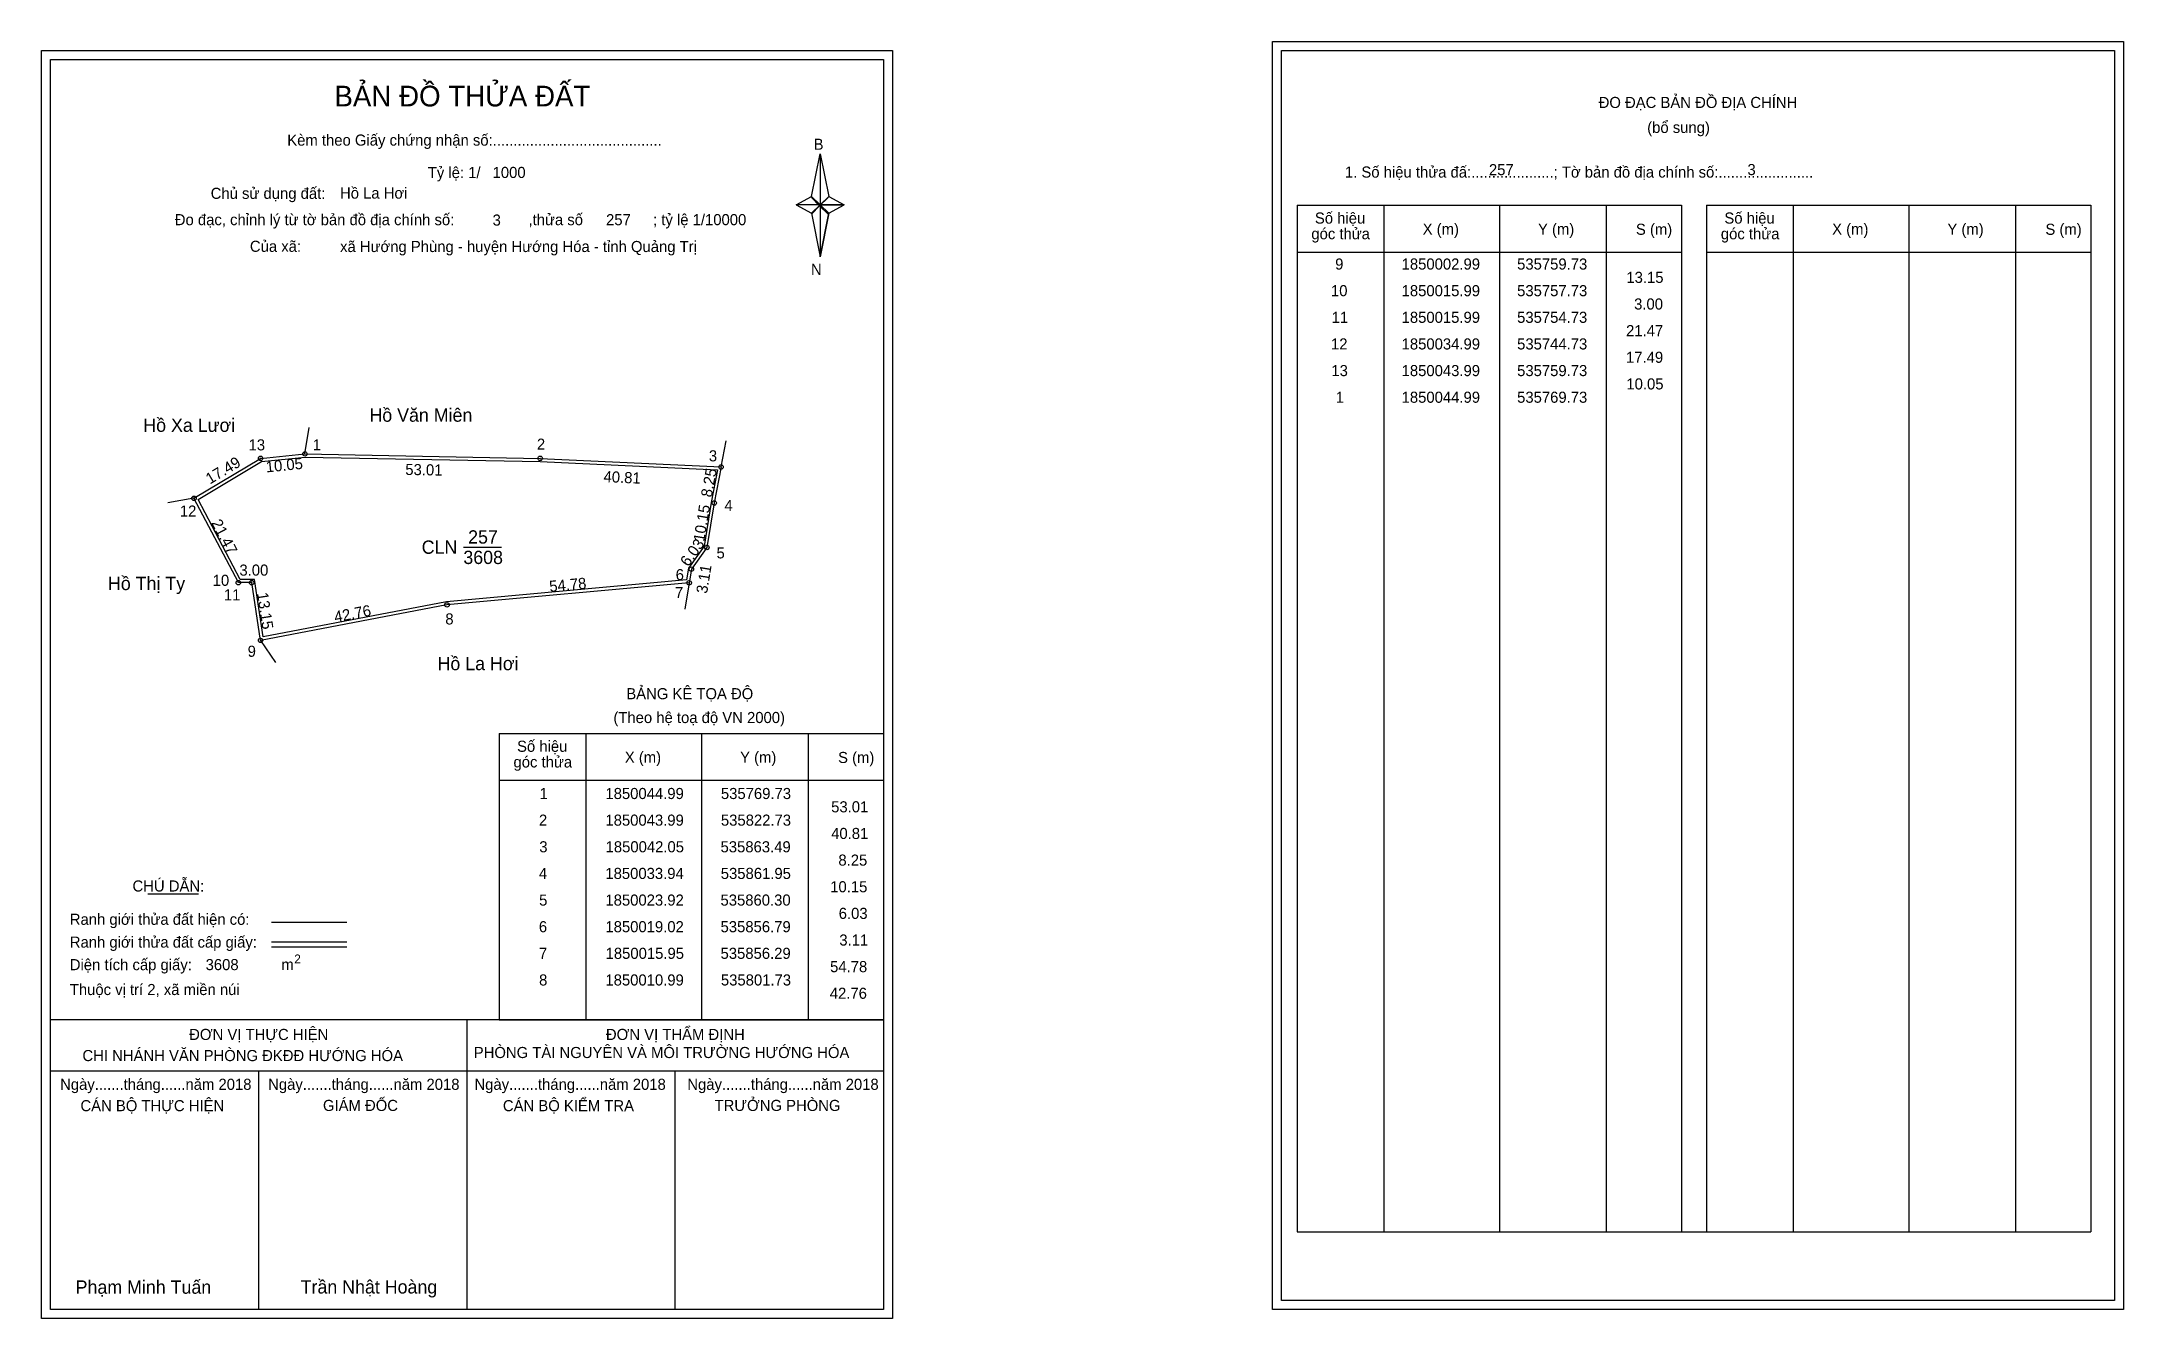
# Model space of a CAD drawing. Extents: x 535710 to 536179, y 1849850 to 1850138.
import ezdxf

# ---------------------------------------------------------------- set-up
doc = ezdxf.new("R2010")
doc.units = 0
for name, color, linetype in [('Level 1', 7, 'Continuous'), ('Level 10', 7, 'Continuous'), ('Level 11', 7, 'Continuous'), ('Level 13', 7, 'Continuous'), ('Level 27', 7, 'Continuous'), ('Level 3', 7, 'Continuous'), ('Level 36', 7, 'Continuous'), ('Level 49', 7, 'Continuous'), ('Level 53', 7, 'Continuous'), ('Level 55', 7, 'Continuous'), ('Level 6', 7, 'Continuous'), ('Level 63', 7, 'Continuous'), ('Level 9', 7, 'Continuous')]:
    doc.layers.add(name, color=color, linetype=linetype)

msp = doc.modelspace()

# ---------------------------------------------------------------- linework, layer by layer
at = {"layer": 'Level 1'}
for p, q in [((535712.41, 1850133.85), (535712.41, 1850133.85)), ((535989.73, 1850135.85), (535989.73, 1850135.85)), ((535883.83, 1850102.97), (535885.8, 1850112.61)), ((535883.83, 1850102.97), (535885.8, 1850112.61)), ((535885.8, 1850112.61), (535885.8, 1850101.09)), ((535885.8, 1850112.61), (535887.76, 1850102.97)), ((535885.8, 1850112.61), (535885.8, 1850101.09)), ((535880.38, 1850101.09), (535883.83, 1850102.97)), ((535880.38, 1850101.09), (535883.83, 1850099.25)), ((535885.8, 1850101.09), (535880.38, 1850101.09)), ((535883.83, 1850102.97), (535885.8, 1850101.09)), ((535885.8, 1850101.09), (535883.83, 1850102.97)), ((535885.65, 1850100.87), (535883.83, 1850102.75)), ((535885.8, 1850101.09), (535883.83, 1850099.25)), ((535883.83, 1850099.25), (535885.8, 1850101.09)), ((535885.65, 1850100.87), (535883.83, 1850099.03)), ((535883.83, 1850099.03), (535885.65, 1850100.87)), ((535883.83, 1850099.25), (535885.8, 1850089.39)), ((535887.62, 1850102.75), (535885.65, 1850100.87)), ((535885.65, 1850100.87), (535887.62, 1850102.75)), ((535887.62, 1850099.03), (535885.65, 1850100.87)), ((535887.76, 1850102.97), (535885.8, 1850101.09)), ((535885.8, 1850101.09), (535887.76, 1850102.97)), ((535885.8, 1850101.09), (535885.8, 1850089.39)), ((535885.8, 1850101.09), (535891.21, 1850101.09)), ((535885.8, 1850101.09), (535887.76, 1850099.25)), ((535891.21, 1850101.09), (535885.8, 1850101.09)), ((535885.8, 1850101.09), (535885.8, 1850089.39)), ((535887.76, 1850099.25), (535885.8, 1850101.09)), ((535887.76, 1850099.25), (535885.8, 1850089.39)), ((535885.8, 1850089.39), (535887.76, 1850099.25)), ((535887.76, 1850102.97), (535891.21, 1850101.09)), ((535887.76, 1850099.25), (535891.21, 1850101.09)), ((535993.26, 1850101), (536079.86, 1850101)), ((536012.85, 1849869.73), (536012.85, 1850101)), ((536038.92, 1849869.73), (536038.92, 1850101)), ((536062.9, 1850101), (536062.9, 1849869.73)), ((536079.86, 1850101), (536079.86, 1849869.73)), ((536085.52, 1850101), (536172.12, 1850101)), ((536105.11, 1849869.73), (536105.11, 1850101)), ((536131.18, 1849869.73), (536131.18, 1850101)), ((536155.15, 1850101), (536155.15, 1849869.73)), ((536172.12, 1850101), (536172.12, 1849869.73)), ((535993.26, 1850090.47), (536079.86, 1850090.47)), ((536085.52, 1850090.47), (536172.12, 1850090.47)), ((535813.5, 1849982.03), (535900.1, 1849982.03)), ((535833.09, 1849917.5), (535833.09, 1849982.03)), ((535859.16, 1849917.5), (535859.16, 1849982.03)), ((535883.13, 1849982.03), (535883.13, 1849917.5)), ((535813.5, 1849971.5), (535900.1, 1849971.5)), ((535734.32, 1849945.92), (535745.73, 1849945.92)), ((535762.19, 1849939.51), (535779.2, 1849939.51)), ((535762.19, 1849935.07), (535779.2, 1849935.07)), ((535762.19, 1849933.97), (535779.2, 1849933.97)), ((535819.23, 1849917.5), (535712.4, 1849917.5)), ((535900.1, 1849917.5), (535795.26, 1849917.5)), ((535806.25, 1849852.28), (535806.25, 1849917.5)), ((535813.5, 1849917.5), (535900.1, 1849917.5)), ((535900.1, 1849905.95), (535712.4, 1849905.95)), ((535759.33, 1849852.28), (535759.33, 1849905.95)), ((535853.18, 1849852.28), (535853.18, 1849905.95)), ((535993.26, 1849869.73), (536172.12, 1849869.73)), ((535900.1, 1849852.28), (535900.1, 1849852.28)), ((536177.43, 1849854.28), (536177.43, 1849854.28))]:
    msp.add_line(p, q, dxfattribs=at)
at = {"layer": 'Level 10'}
for p, q in [((535744.73, 1850034.99), (535759.73, 1850043.99)), ((535745.66, 1850034.73), (535759.96, 1850043.31)), ((535759.73, 1850043.99), (535769.73, 1850044.99)), ((535759.96, 1850043.31), (535769.76, 1850044.29)), ((535769.73, 1850044.99), (535822.73, 1850043.99)), ((535769.76, 1850044.29), (535822.71, 1850043.29)), ((535822.71, 1850043.29), (535862.65, 1850041.39)), ((535822.73, 1850043.99), (535863.49, 1850042.05)), ((535862.65, 1850041.39), (535861.26, 1850034.06)), ((535863.49, 1850042.05), (535861.95, 1850033.94)), ((535754.73, 1850015.99), (535744.73, 1850034.99)), ((535755.15, 1850016.69), (535745.66, 1850034.73)), ((535861.26, 1850034.06), (535859.64, 1850024.19)), ((535861.95, 1850033.94), (535860.3, 1850023.92)), ((535859.64, 1850024.19), (535856.13, 1850019.29)), ((535860.3, 1850023.92), (535856.79, 1850019.02)), ((535856.13, 1850019.29), (535855.69, 1850016.6)), ((535856.79, 1850019.02), (535856.29, 1850015.95)), ((535757.73, 1850015.99), (535754.73, 1850015.99)), ((535758.33, 1850016.69), (535755.15, 1850016.69)), ((535759.73, 1850002.99), (535757.73, 1850015.99)), ((535760.31, 1850003.81), (535758.33, 1850016.69)), ((535855.69, 1850016.6), (535801.63, 1850011.68)), ((535856.29, 1850015.95), (535801.73, 1850010.99)), ((535801.73, 1850010.99), (535759.73, 1850002.99)), ((535801.63, 1850011.68), (535760.31, 1850003.81))]:
    msp.add_line(p, q, dxfattribs=at)
at = {"layer": 'Level 11'}
for centre in [(535759.73, 1850043.99), (535769.73, 1850044.99), (535822.73, 1850043.99), (535863.49, 1850042.05), (535744.73, 1850034.99), (535861.95, 1850033.94), (535860.3, 1850023.92), (535856.79, 1850019.02), (535856.79, 1850019.02), (535754.73, 1850015.99), (535757.73, 1850015.99), (535856.29, 1850015.95), (535801.73, 1850010.99), (535759.73, 1850002.99)]:
    msp.add_circle(centre, 0.5, dxfattribs=at)
at = {"layer": 'Level 27'}
for p, q in [((535769.73, 1850044.99), (535770.68, 1850050.91)), ((535863.49, 1850042.05), (535864.6, 1850047.95)), ((535744.73, 1850034.99), (535738.81, 1850034)), ((535856.29, 1850015.95), (535855.33, 1850010.03)), ((535759.73, 1850002.99), (535763.09, 1849998.02))]:
    msp.add_line(p, q, dxfattribs=at)
at = {"layer": 'Level 3'}
for p, q in [((535993.26, 1850101), (535993.26, 1849869.73)), ((536085.52, 1850101), (536085.52, 1849869.73)), ((535813.5, 1849982.03), (535813.5, 1849917.5))]:
    msp.add_line(p, q, dxfattribs=at)
at = {"layer": 'Level 63'}
for p, q in [((535987.73, 1850137.85), (536179.43, 1850137.85)), ((535987.73, 1849852.28), (535987.73, 1850137.85)), ((536179.43, 1850137.85), (536179.43, 1849852.28)), ((535710.4, 1850135.85), (535902.1, 1850135.85)), ((535710.4, 1849850.28), (535710.4, 1850135.85)), ((535712.4, 1850133.85), (535900.1, 1850133.85)), ((535712.4, 1849852.28), (535712.4, 1850133.85)), ((535900.1, 1850133.85), (535900.1, 1849852.28)), ((535902.1, 1850135.85), (535902.1, 1849850.28)), ((535989.73, 1850135.85), (536177.43, 1850135.85)), ((535989.73, 1849854.28), (535989.73, 1850135.85)), ((536177.43, 1850135.85), (536177.43, 1849854.28)), ((535902.1, 1849850.28), (535710.4, 1849850.28)), ((535900.1, 1849852.28), (535712.4, 1849852.28)), ((536179.43, 1849852.28), (535987.73, 1849852.28)), ((536177.43, 1849854.28), (535989.73, 1849854.28))]:
    msp.add_line(p, q, dxfattribs=at)
at = {"layer": 'Level 9'}
msp.add_line((535805.42, 1850023.99), (535814.04, 1850023.99), dxfattribs=at)

# ---------------------------------------------------------------- texts
at = {"layer": 'Level 1'}
for s, height, p in [('BẢN ĐỒ THỬA ĐẤT', 4.6657, (535776.37, 1850123.26)), ('ĐO ĐẠC BẢN ĐỒ ĐỊA CHÍNH', 2.5, (536061.21, 1850122.91)), ('(bổ sung)', 2.5, (536072.15, 1850117.29)), ('Kèm theo Giấy chứng nhận số:.........................................', 2.5, (535765.75, 1850114.43)), ('B', 2.5, (535884.34, 1850113.49)), ('1. Số hiệu thửa đấ:....................; Tờ bản đồ địa chính số:.......................', 2.5, (536004.04, 1850107.23)), ('Chủ sử dụng đất:', 2.5, (535748.49, 1850102.44)), ('Đo đạc, chỉnh lý từ tờ bản đồ địa chính số:                  ,thửa số                 ; tỷ lệ 1/10000', 2.5, (535740.41, 1850096.51)), ('Số hiệu', 2.5, (535997.28, 1850096.87)), ('Số hiệu', 2.5, (536089.54, 1850096.87)), ('góc thửa', 2.5, (535996.48, 1850093.34)), ('X (m)', 2.5, (536021.56, 1850094.39)), ('Y (m)', 2.5, (536047.54, 1850094.39)), ('S (m)', 2.5, (536069.61, 1850094.34)), ('góc thửa', 2.5, (536088.74, 1850093.34)), ('X (m)', 2.5, (536113.82, 1850094.39)), ('Y (m)', 2.5, (536139.79, 1850094.39)), ('S (m)', 2.5, (536161.87, 1850094.34)), ('Của xã:', 2.5, (535757.33, 1850090.51)), ('N', 2.5, (535883.74, 1850085.32)), ('BẢNG KÊ TỌA ĐỘ', 2.5, (535842.13, 1849989.73)), ('(Theo hệ toạ độ VN 2000)', 2.5, (535839.23, 1849984.37)), ('góc thửa', 2.5, (535816.72, 1849974.36)), ('Số hiệu', 2.5, (535817.52, 1849977.89)), ('X (m)', 2.5, (535841.8, 1849975.42)), ('Y (m)', 2.5, (535867.77, 1849975.42)), ('S (m)', 2.5, (535889.85, 1849975.37)), ('CHÚ DẪN:', 2.5, (535730.88, 1849946.42)), ('Ranh giới thửa đất hiện có:', 2.5, (535716.75, 1849938.92)), ('Ranh giới thửa đất cấp giấy:', 2.5, (535716.75, 1849933.78)), ('Diện tích cấp giấy:', 2.5, (535716.75, 1849928.7)), ('m', 2.5, (535764.41, 1849928.72)), ('2', 2, (535767.31, 1849930.23)), ('Thuộc vị trí 2, xã miền núi', 2.5, (535716.75, 1849923.1)), ('ĐƠN VỊ THỰC HIỆN', 2.5, (535743.64, 1849912.98)), ('ĐƠN VỊ THẨM ĐỊNH', 2.5, (535837.54, 1849912.98)), ('CHI NHÁNH VĂN PHÒNG ĐKĐĐ HƯỚNG HÓA', 2.5, (535719.6, 1849908.22)), ('PHÒNG TÀI NGUYÊN VÀ MÔI TRƯỜNG HƯỚNG HÓA', 2.5, (535807.77, 1849908.91)), ('Ngày.......tháng......năm 2018', 2.5, (535714.57, 1849901.75)), ('Ngày.......tháng......năm 2018', 2.5, (535761.44, 1849901.75)), ('Ngày.......tháng......năm 2018', 2.5, (535807.92, 1849901.75)), ('Ngày.......tháng......năm 2018', 2.5, (535855.88, 1849901.75)), ('CÁN BỘ THỰC HIỆN', 2.5, (535719.15, 1849896.93)), ('GIÁM ĐỐC', 2.5, (535773.79, 1849896.99)), ('CÁN BỘ KIỂM TRA', 2.5, (535814.33, 1849896.93)), ('TRƯỞNG PHÒNG', 2.5, (535862.02, 1849896.99)), ('Phạm Minh Tuấn', 3, (535718.06, 1849855.82)), ('Trần Nhật Hoàng', 3, (535768.76, 1849855.87))]:
    msp.add_text(s, height=height, dxfattribs=at).set_placement(p)
at = {"layer": 'Level 11'}
msp.add_text('Tỷ lệ: 1/', height=2.5, dxfattribs=at).set_placement((535797.41, 1850107.12))
at = {"layer": 'Level 13'}
for s, p in [('CLN', (535796.03, 1850022.49)), ('257', (535806.5, 1850024.79)), ('3608', (535805.42, 1850020.19))]:
    msp.add_text(s, height=3, dxfattribs=at).set_placement(p)
at = {"layer": 'Level 36'}
for s, p in [('Hồ Xa Lươi', (535733.31, 1850049.96)), ('Hồ Văn Miên', (535784.26, 1850052.24)), ('Hồ Thị Ty', (535725.35, 1850014.32)), ('Hồ La Hơi', (535799.6, 1849996.28))]:
    msp.add_text(s, height=3, dxfattribs=at).set_placement(p)
at = {"layer": 'Level 49'}
for s, rotation, p in [('17.49', 30.9638, (535748.32, 1850038.08)), ('10.05', 5.7106, (535761.04, 1850040.81)), ('53.01', 358.9191, (535792.32, 1850040.26)), ('40.81', 357.275, (535836.96, 1850038.67)), ('8.25', 79.2482, (535861.35, 1850035.09)), ('10.15', 80.649, (535859.68, 1850025.08)), ('21.47', 297.7585, (535748.54, 1850029.47)), ('6.03', 54.385, (535856.1, 1850019.43)), ('3.00', 360, (535754.97, 1850017.57)), ('3.11', 80.7497, (535860.32, 1850013.41)), ('54.78', 5.1944, (535824.9, 1850013.9)), ('13.15', 278.7462, (535758.91, 1850013.6)), ('42.76', 10.7843, (535776.57, 1850007.01))]:
    msp.add_text(s, height=2.5, rotation=rotation, dxfattribs=at).set_placement(p)
at = {"layer": 'Level 53'}
for s, p in [('9', (536001.84, 1850086.51)), ('1850002.99', (536016.82, 1850086.51)), ('535759.73', (536042.84, 1850086.51)), ('13.15', (536067.46, 1850083.51)), ('10', (536000.9, 1850080.51)), ('1850015.99', (536016.82, 1850080.51)), ('535757.73', (536042.84, 1850080.51)), ('3.00', (536069.2, 1850077.51)), ('11', (536001.06, 1850074.51)), ('1850015.99', (536016.82, 1850074.51)), ('535754.73', (536042.84, 1850074.51)), ('12', (536000.91, 1850068.51)), ('1850034.99', (536016.82, 1850068.51)), ('535744.73', (536042.84, 1850068.51)), ('21.47', (536067.39, 1850071.51)), ('17.49', (536067.38, 1850065.51)), ('13', (536000.99, 1850062.51)), ('1850043.99', (536016.82, 1850062.51)), ('535759.73', (536042.84, 1850062.51)), ('10.05', (536067.46, 1850059.51)), ('1', (536001.98, 1850056.51)), ('1850044.99', (536016.82, 1850056.51)), ('535769.73', (536042.84, 1850056.51)), ('1', (535822.6, 1849967.25)), ('1850044.99', (535837.43, 1849967.25)), ('535769.73', (535863.45, 1849967.25)), ('2', (535822.45, 1849961.25)), ('1850043.99', (535837.43, 1849961.25)), ('535822.73', (535863.45, 1849961.25)), ('53.01', (535888.29, 1849964.25)), ('40.81', (535888.29, 1849958.25)), ('3', (535822.53, 1849955.25)), ('1850042.05', (535837.47, 1849955.25)), ('535863.49', (535863.37, 1849955.25)), ('8.25', (535889.92, 1849952.25)), ('4', (535822.44, 1849949.25)), ('1850033.94', (535837.42, 1849949.25)), ('535861.95', (535863.42, 1849949.25)), ('10.15', (535888.08, 1849946.25)), ('5', (535822.49, 1849943.25)), ('1850023.92', (535837.43, 1849943.25)), ('535860.30', (535863.36, 1849943.25)), ('6', (535822.44, 1849937.25)), ('1850019.02', (535837.43, 1849937.25)), ('535856.79', (535863.37, 1849937.25)), ('6.03', (535889.99, 1849940.25)), ('3.11', (535890.13, 1849934.25)), ('7', (535822.45, 1849931.25)), ('1850015.95', (535837.47, 1849931.25)), ('535856.29', (535863.37, 1849931.25)), ('54.78', (535888.05, 1849928.25)), ('8', (535822.48, 1849925.25)), ('1850010.99', (535837.43, 1849925.25)), ('535801.73', (535863.45, 1849925.25)), ('42.76', (535887.98, 1849922.25))]:
    msp.add_text(s, height=2.5, dxfattribs=at).set_placement(p)
at = {"layer": 'Level 55'}
for s, height, p in [('13', 0.4, (535759.46, 1850043.99)), ('256', 0.11, (535759.61, 1850043.88)), ('256', 0.11, (535769.61, 1850044.88)), ('258', 0.11, (535769.61, 1850044.88)), ('1', 0.4, (535769.62, 1850044.99)), ('2', 0.4, (535822.59, 1850043.99)), ('258', 0.11, (535822.61, 1850043.88)), ('3', 0.4, (535863.37, 1850042.05)), ('258', 0.11, (535863.37, 1850041.94)), ('12', 0.4, (535744.45, 1850034.99)), ('256', 0.11, (535744.61, 1850034.88)), ('0', 0.11, (535744.69, 1850034.88)), ('0', 0.11, (535744.69, 1850034.88)), ('4', 0.4, (535861.81, 1850033.94)), ('5', 0.4, (535860.17, 1850023.92)), ('6', 0.4, (535856.65, 1850019.02)), ('11', 0.4, (535754.47, 1850015.99)), ('0', 0.11, (535754.69, 1850015.88)), ('0', 0.11, (535754.69, 1850015.88)), ('10', 0.4, (535757.45, 1850015.99)), ('0', 0.11, (535757.69, 1850015.88)), ('0', 0.11, (535757.69, 1850015.88)), ('7', 0.4, (535856.16, 1850015.95)), ('0', 0.11, (535856.25, 1850015.84)), ('0', 0.11, (535856.25, 1850015.84)), ('8', 0.4, (535801.6, 1850010.99)), ('0', 0.11, (535801.69, 1850010.88)), ('0', 0.11, (535801.69, 1850010.88)), ('9', 0.4, (535759.59, 1850002.99)), ('0', 0.11, (535759.69, 1850002.88)), ('0', 0.11, (535759.69, 1850002.88)), ('0', 0.11, (535759.69, 1850002.88)), ('0', 0.11, (535759.69, 1850002.88))]:
    msp.add_text(s, height=height, dxfattribs=at).set_placement(p)
at = {"layer": 'Level 6'}
for s, p in [('1000', (535812.01, 1850107.14)), ('257', (536036.49, 1850107.77)), ('3', (536094.73, 1850107.79)), ('Hồ La Hơi', (535777.63, 1850102.5)), ('3', (535812.01, 1850096.42)), ('257', (535837.57, 1850096.5)), ('xã Hướng Phùng - huyện Hướng Hóa - tỉnh Quảng Trị', (535777.64, 1850090.46)), ('3608', (535747.35, 1849928.71))]:
    msp.add_text(s, height=2.5, dxfattribs=at).set_placement(p)
at = {"layer": 'Level 9'}
for s, p in [('13', (535757.03, 1850045.78)), ('1', (535771.49, 1850045.79)), ('2', (535821.99, 1850045.94)), ('3', (535860.74, 1850043.31)), ('12', (535741.54, 1850030.87)), ('4', (535864.24, 1850032.13)), ('5', (535862.46, 1850021.45)), ('6', (535853.26, 1850016.55)), ('10', (535748.94, 1850015.27)), ('11', (535751.46, 1850012)), ('7', (535853.11, 1850012.52)), ('8', (535801.36, 1850006.57)), ('9', (535756.82, 1849999.29))]:
    msp.add_text(s, height=2.5, dxfattribs=at).set_placement(p)

doc.saveas('drawing.dxf')
